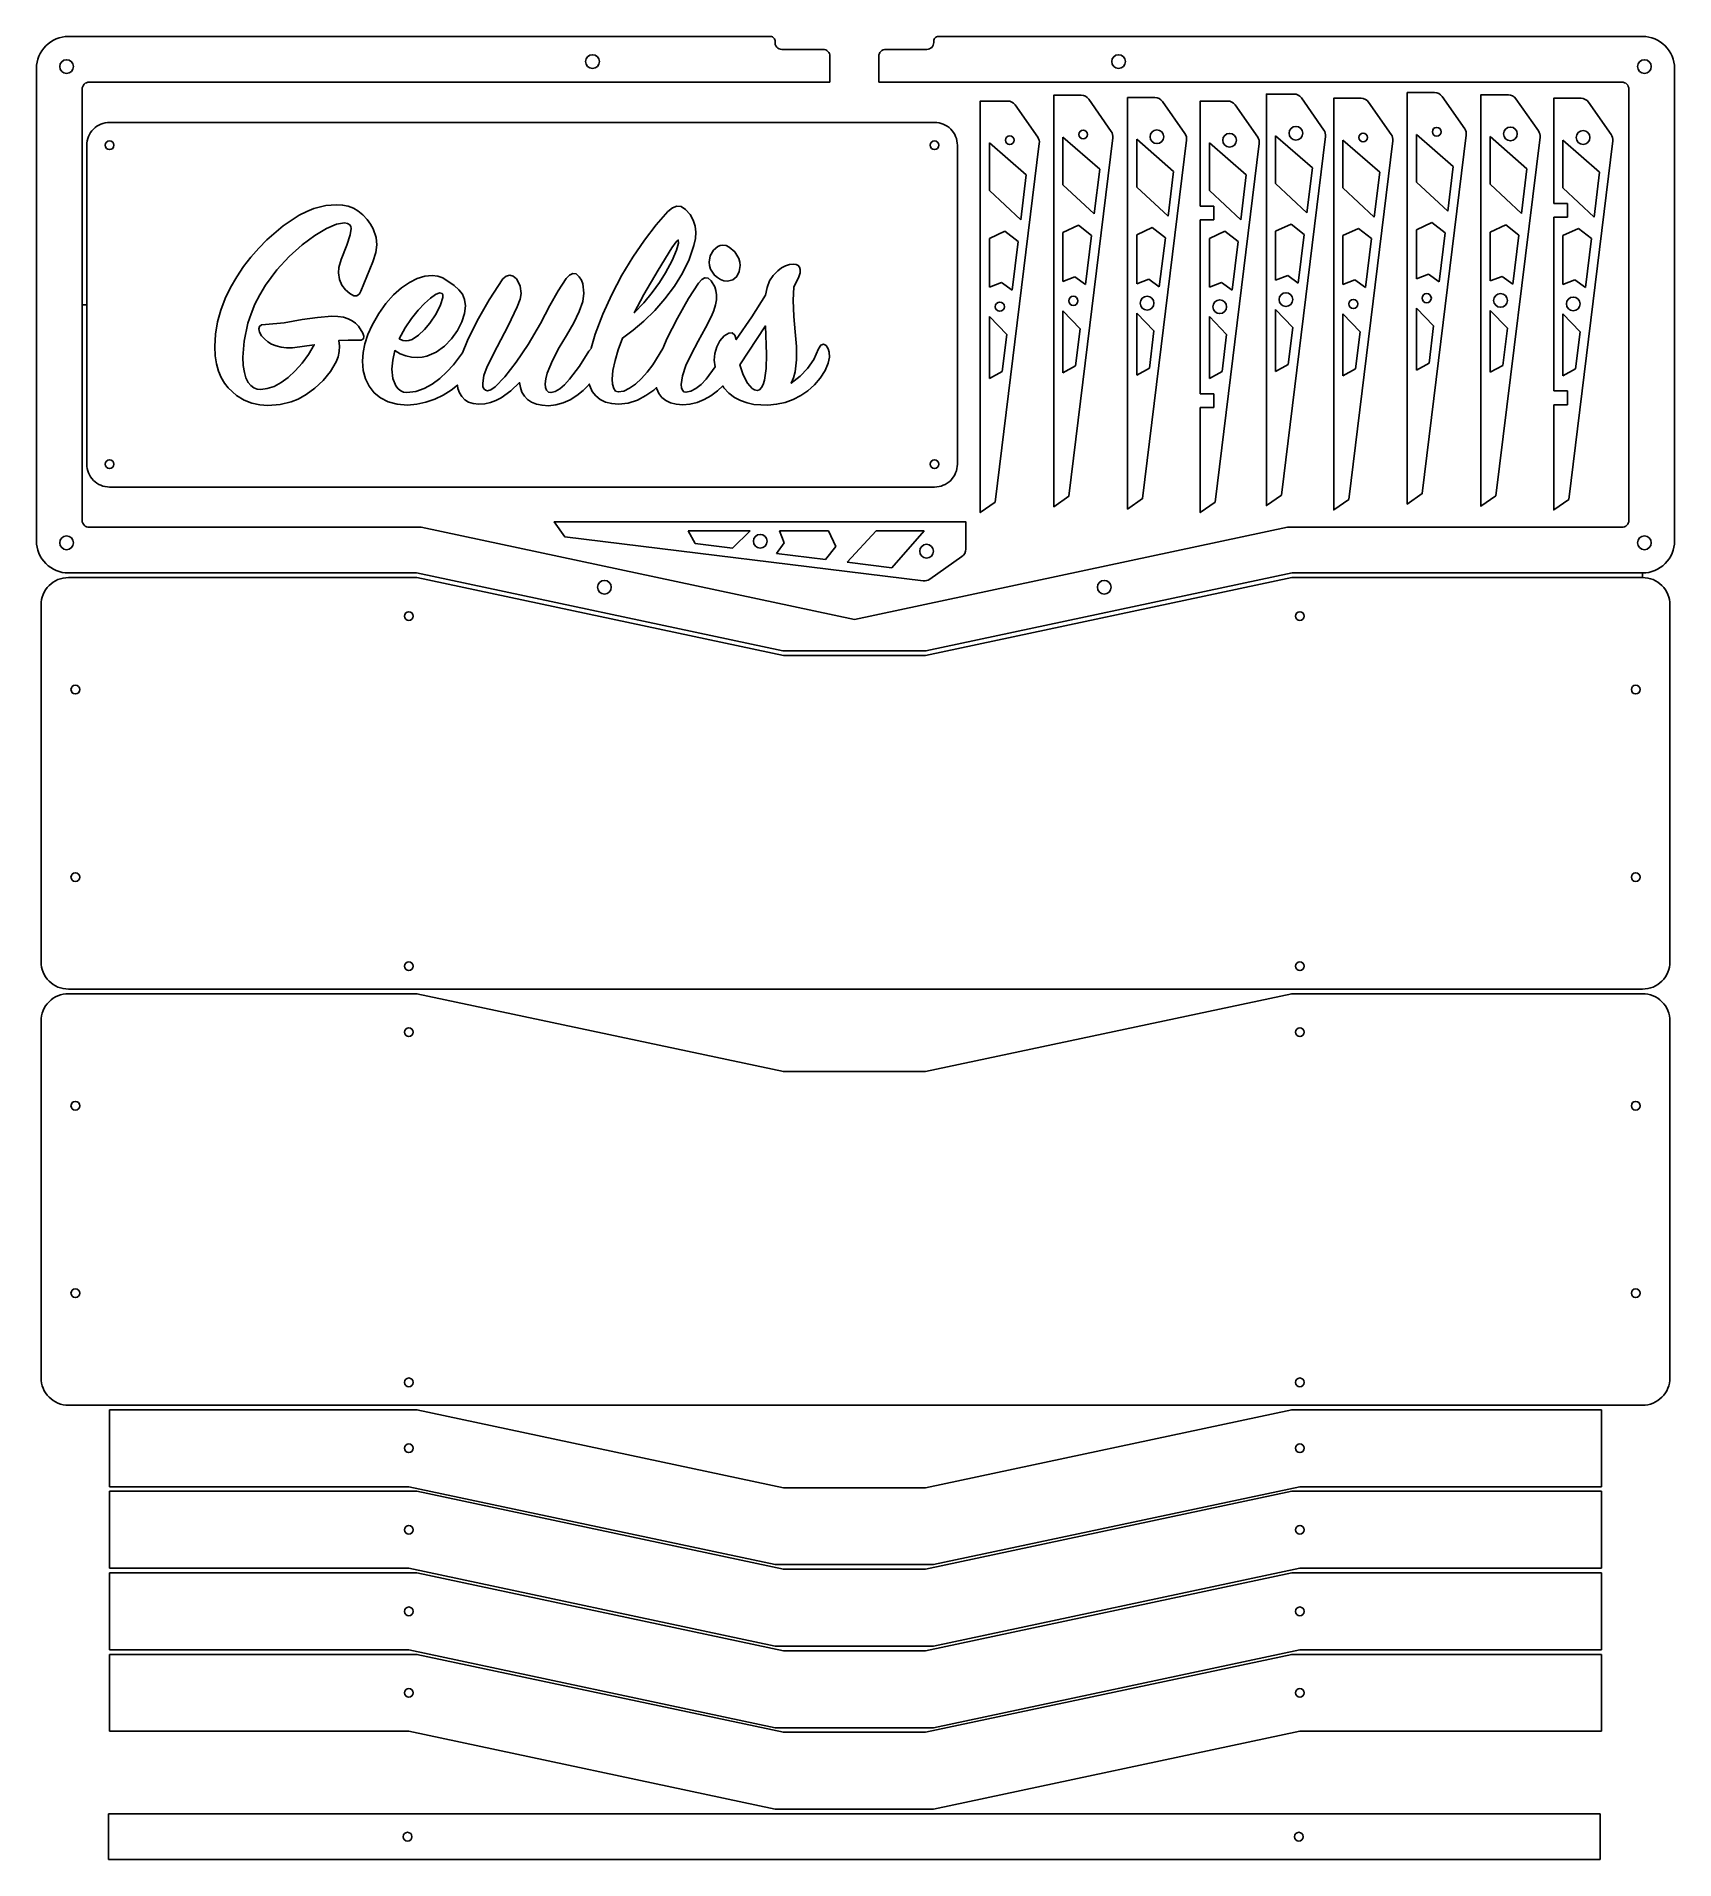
# Model space of a CAD drawing. Extents: x 5 to 363, y -95 to 304.
import ezdxf

# ---------------------------------------------------------------- set-up
doc = ezdxf.new("R2010")
doc.units = 0
doc.header["$MEASUREMENT"] = 0
doc.layers.get('0').update_dxf_attribs({"linetype": 'CONTINUOUS'})
doc.layers.add('LAYER_1', color=7, linetype='CONTINUOUS')

msp = doc.modelspace()

# ---------------------------------------------------------------- linework, layer by layer
for p, q in [((227.02, 291.21), (230.02, 291.21)), ((227.02, 291.21), (227.02, 281.21)), ((227.02, 291.21), (227.02, 268.21)), ((273.54, 291.47), (276.54, 291.47)), ((273.54, 291.47), (273.54, 281.47)), ((273.54, 291.47), (273.54, 268.47)), ((304.32, 291.81), (307.32, 291.81)), ((304.32, 291.81), (304.32, 281.81)), ((304.32, 291.81), (304.32, 268.81)), ((320.45, 291.31), (323.45, 291.31)), ((320.45, 291.31), (320.45, 281.31)), ((320.45, 291.31), (320.45, 268.31)), ((210.95, 289.94), (213.95, 289.94)), ((210.95, 289.94), (210.95, 279.94)), ((210.95, 289.94), (210.95, 266.94)), ((243.15, 290.71), (246.15, 290.71)), ((243.15, 290.71), (243.15, 280.71)), ((243.15, 290.71), (243.15, 267.71)), ((259.05, 289.94), (262.05, 289.94)), ((259.05, 289.94), (259.05, 279.94)), ((259.05, 289.94), (259.05, 266.94)), ((288.25, 290.54), (291.25, 290.54)), ((288.25, 290.54), (288.25, 280.54)), ((288.25, 290.54), (288.25, 267.54)), ((336.35, 290.54), (339.35, 290.54)), ((336.35, 290.54), (336.35, 280.54)), ((336.35, 290.54), (336.35, 267.54)), ((212.95, 280.8), (221, 273.78)), ((229.02, 282.07), (237.08, 275.05)), ((245.15, 281.57), (253.2, 274.55)), ((261.05, 280.8), (269.1, 273.78)), ((275.54, 282.33), (283.59, 275.31)), ((290.25, 281.39), (298.3, 274.37)), ((306.32, 282.66), (314.38, 275.64)), ((322.45, 282.17), (330.5, 275.15)), ((338.35, 281.39), (346.4, 274.37)), ((229.02, 271.63), (235.87, 265.25)), ((245.15, 271.13), (252, 264.76)), ((275.54, 271.89), (282.39, 265.52)), ((306.32, 272.22), (313.17, 265.85)), ((322.45, 271.73), (329.3, 265.35)), ((212.95, 270.35), (219.8, 263.98)), ((261.05, 270.35), (267.9, 263.98)), ((290.25, 270.95), (297.1, 264.58)), ((336.35, 267.54), (339.35, 267.54)), ((338.35, 270.95), (345.2, 264.58)), ((339.35, 267.54), (339.35, 264.54)), ((210.95, 225.94), (210.95, 263.94)), ((227.02, 227.21), (227.02, 265.21)), ((243.15, 226.71), (243.15, 264.71)), ((259.05, 266.94), (262.05, 266.94)), ((262.05, 263.94), (259.05, 263.94)), ((259.05, 225.94), (259.05, 263.94)), ((262.05, 266.94), (262.05, 263.94)), ((273.54, 227.47), (273.54, 265.47)), ((288.25, 226.54), (288.25, 264.54)), ((304.32, 227.81), (304.32, 265.81)), ((306.32, 261.78), (309.72, 263.36)), ((309.72, 263.36), (312.59, 261.12)), ((320.45, 227.31), (320.45, 265.31)), ((339.35, 264.54), (336.35, 264.54)), ((336.35, 226.54), (336.35, 264.54)), ((212.95, 259.91), (216.35, 261.49)), ((216.35, 261.49), (219.22, 259.25)), ((229.02, 261.18), (232.42, 262.77)), ((232.42, 262.77), (235.29, 260.52)), ((245.15, 260.69), (248.55, 262.27)), ((248.55, 262.27), (251.42, 260.03)), ((261.05, 259.91), (264.45, 261.49)), ((264.45, 261.49), (267.32, 259.25)), ((275.54, 261.45), (278.94, 263.03)), ((278.94, 263.03), (281.81, 260.79)), ((290.25, 260.51), (293.65, 262.09)), ((293.65, 262.09), (296.52, 259.85)), ((322.45, 261.28), (325.85, 262.87)), ((325.85, 262.87), (328.72, 260.62)), ((338.35, 260.51), (341.75, 262.09)), ((341.75, 262.09), (344.62, 259.85)), ((229.02, 250.49), (231.66, 251.5)), ((231.66, 251.5), (233.98, 249.82)), ((275.54, 250.75), (278.18, 251.77)), ((278.18, 251.77), (280.49, 250.08)), ((306.32, 251.08), (308.96, 252.1)), ((308.96, 252.1), (311.28, 250.42)), ((322.45, 250.59), (325.09, 251.6)), ((325.09, 251.6), (327.4, 249.92)), ((212.95, 249.22), (215.59, 250.23)), ((215.59, 250.23), (217.9, 248.55)), ((245.15, 249.99), (247.79, 251)), ((247.79, 251), (250.1, 249.32)), ((261.05, 249.22), (263.69, 250.23)), ((263.69, 250.23), (266, 248.55)), ((290.25, 249.81), (292.89, 250.83)), ((292.89, 250.83), (295.2, 249.15)), ((338.35, 249.81), (340.99, 250.83)), ((340.99, 250.83), (343.3, 249.15)), ((232.79, 240.16), (229.02, 244.06)), ((248.92, 239.66), (245.15, 243.57)), ((279.31, 240.43), (275.54, 244.33)), ((294.02, 239.49), (290.25, 243.39)), ((310.09, 240.76), (306.32, 244.66)), ((326.22, 240.26), (322.45, 244.16)), ((342.12, 239.49), (338.35, 243.39)), ((216.72, 238.89), (212.95, 242.79)), ((264.82, 238.89), (261.05, 242.79)), ((229.02, 230.52), (231.79, 232.03)), ((245.15, 230.02), (247.92, 231.54)), ((275.54, 230.78), (278.31, 232.3)), ((290.25, 229.84), (293.02, 231.36)), ((306.32, 231.11), (309.09, 232.63)), ((322.45, 230.62), (325.22, 232.13)), ((338.35, 229.84), (341.12, 231.36)), ((212.95, 229.25), (215.72, 230.76)), ((261.05, 229.25), (263.82, 230.76)), ((227.02, 201.21), (227.02, 224.21)), ((243.15, 200.71), (243.15, 223.71)), ((262.05, 225.94), (259.05, 225.94)), ((262.05, 222.94), (262.05, 225.94)), ((273.54, 201.47), (273.54, 224.47)), ((288.25, 200.54), (288.25, 223.54)), ((304.32, 201.81), (304.32, 224.81)), ((320.45, 201.31), (320.45, 224.31)), ((339.35, 226.54), (336.35, 226.54)), ((336.35, 200.54), (336.35, 223.54)), ((336.35, 223.54), (339.35, 223.54)), ((339.35, 223.54), (339.35, 226.54)), ((210.95, 199.94), (210.95, 222.94)), ((259.05, 199.94), (259.05, 222.94)), ((259.05, 222.94), (262.05, 222.94)), ((117.78, 197.93), (140.78, 197.93)), ((143.78, 197.93), (181.78, 197.93)), ((147.09, 195.93), (148.61, 193.17)), ((156.74, 192.17), (160.64, 195.93)), ((167.06, 195.93), (168.08, 193.3)), ((177.76, 195.93), (179.34, 192.54)), ((188.2, 195.93), (181.83, 189.09)), ((207.78, 197.93), (184.78, 197.93)), ((198.64, 195.93), (191.62, 187.88)), ((207.78, 197.93), (197.78, 197.93)), ((207.78, 197.93), (207.78, 194.93)), ((168.08, 193.3), (166.39, 190.98)), ((179.34, 192.54), (177.1, 189.67)), ((20.54, -13.1), (20.54, 3.73)), ((346.78, -13.1), (346.78, 3.73)), ((20.54, -30.93), (20.54, -14.1)), ((346.78, -30.93), (346.78, -14.1)), ((20.54, -48.76), (20.54, -31.93)), ((346.78, -48.76), (346.78, -31.93)), ((20.54, -66.59), (20.54, -49.76)), ((346.78, -66.59), (346.78, -49.76)), ((20.29, -84.63), (20.29, -94.63)), ((20.29, -94.63), (20.29, -84.63)), ((20.29, -84.63), (346.53, -84.63)), ((346.53, -84.63), (346.53, -94.63))]:
    msp.add_line(p, q)
at = {"linetype": 'Continuous'}
for p, q in [((14.54, 245.4), (15.54, 245.4)), ((355.78, 186.73), (355.78, 185.73)), ((361.78, 162.73), (361.78, 159.73)), ((361.78, 71.73), (361.78, 68.73))]:
    msp.add_line(p, q, dxfattribs=at)
for points in [[(164.56, 304.07), (16.04, 304.07), (11.54, 304.07, 0.414214), (4.54, 297.07), (4.54, 292.57), (4.54, 198.23), (4.54, 193.73, 0.414214), (11.54, 186.73), (16.04, 186.73), (87.63, 186.73), (167.78, 169.69), (183.41, 169.69), (199.04, 169.69), (279.19, 186.73), (351.28, 186.73), (355.78, 186.73, 0.414214), (362.78, 193.73), (362.78, 198.23), (362.78, 297.07, 0.414214), (355.78, 304.07), (202.26, 304.07)], [(178.06, 294.07), (178.06, 299.74, 0.414214), (176.56, 301.24), (167.56, 301.24, -0.453311), (166.07, 302.94, 0.453311), (165.08, 304.07), (164.56, 304.07)], [(202.26, 304.07), (201.76, 304.07, 0.414214), (200.76, 303.07), (200.76, 302.74, -0.414214), (199.26, 301.24), (190.26, 301.24, 0.414214), (188.76, 299.74), (188.76, 294.07)], [(188.76, 294.07), (351.28, 294.07, -0.414214), (352.78, 292.57), (352.78, 198.23, -0.414214), (351.28, 196.73), (278.14, 196.73), (183.41, 176.59), (88.68, 196.73), (16.04, 196.73, -0.414214), (14.54, 198.23), (14.54, 292.57, -0.414214), (16.04, 294.07), (178.06, 294.07)]]:
    msp.add_lwpolyline(points, format="xyb", dxfattribs=at)
for points in [[(239.59, 283.3), (234.65, 290.36, 0.244698), (233.01, 291.21), (227.02, 291.21), (227.02, 201.21), (230.31, 203.51), (239.93, 281.91, 0.185339)], [(286.1, 283.57), (281.16, 290.62, 0.244698), (279.52, 291.47), (273.54, 291.47), (273.54, 201.47), (276.82, 203.77), (286.45, 282.18, 0.185339)], [(316.89, 283.9), (311.95, 290.95, 0.244698), (310.31, 291.81), (304.32, 291.81), (304.32, 201.81), (307.61, 204.1), (317.23, 282.51, 0.185339)], [(333.01, 283.4), (328.07, 290.46, 0.244698), (326.43, 291.31), (320.45, 291.31), (320.45, 201.31), (323.73, 203.61), (333.36, 282.01, 0.185339)], [(223.51, 282.03), (218.57, 289.09, 0.244698), (216.93, 289.94), (210.95, 289.94), (210.95, 199.94), (214.23, 202.24), (223.86, 280.64, 0.185339)], [(255.71, 282.81), (250.77, 289.86, 0.244698), (249.13, 290.71), (243.15, 290.71), (243.15, 200.71), (246.43, 203.01), (256.06, 281.42, 0.185339)], [(300.81, 282.63), (295.87, 289.68, 0.244698), (294.23, 290.54), (288.25, 290.54), (288.25, 200.54), (291.53, 202.83), (301.16, 281.24, 0.185339)], [(199.88, 185.37), (206.93, 190.31, 0.244698), (207.78, 191.95), (207.78, 197.93), (117.78, 197.93), (120.08, 194.65), (198.49, 185.03, 0.185339)]]:
    msp.add_lwpolyline(points, format="xyb", close=True)
for points in [[(259.05, 222.94), (259.05, 199.94), (262.33, 202.24), (271.96, 280.64, 0.185339), (271.61, 282.03), (266.67, 289.09, 0.244698), (265.03, 289.94), (259.05, 289.94), (259.05, 266.94)], [(336.35, 223.54), (336.35, 200.54), (339.63, 202.83), (349.26, 281.24, 0.185339), (348.91, 282.63), (343.97, 289.68, 0.244698), (342.33, 290.54), (336.35, 290.54), (336.35, 267.54)]]:
    msp.add_lwpolyline(points, format="xyb")
for points in [[(20.54, 205.53), (200.94, 205.53, 0.414214), (205.94, 210.53), (205.94, 280.27, 0.414214), (200.94, 285.27), (20.54, 285.27, 0.414214), (15.54, 280.27), (15.54, 210.53, 0.414214)], [(5.54, 101.73, 0.414214), (11.54, 95.73), (355.78, 95.73, 0.414214), (361.78, 101.73), (361.78, 179.73, 0.414214), (355.78, 185.73), (351.28, 185.73), (279.08, 185.73), (198.93, 168.69), (183.41, 168.69), (167.88, 168.69), (87.73, 185.73), (11.54, 185.73, 0.414214), (5.54, 179.73)], [(5.54, 10.73, 0.414214), (11.54, 4.73), (355.78, 4.73, 0.414214), (361.78, 10.73), (361.78, 88.73, 0.414214), (355.78, 94.73), (351.28, 94.73), (279.08, 94.73), (198.93, 77.69), (183.41, 77.69), (167.88, 77.69), (87.73, 94.73), (11.54, 94.73, 0.414214), (5.54, 88.73)]]:
    msp.add_lwpolyline(points, format="xyb", close=True, dxfattribs=at)
for points in [[(212.95, 280.8), (212.95, 270.35)], [(229.02, 282.07), (229.02, 271.63)], [(245.15, 281.57), (245.15, 271.13)], [(261.05, 280.8), (261.05, 270.35)], [(275.54, 282.33), (275.54, 271.89)], [(290.25, 281.39), (290.25, 270.95)], [(306.32, 282.66), (306.32, 272.22)], [(322.45, 282.17), (322.45, 271.73)], [(338.35, 281.39), (338.35, 270.95)], [(282.39, 265.52), (283.59, 275.31)], [(313.17, 265.85), (314.38, 275.64)], [(329.3, 265.35), (330.5, 275.15)], [(219.8, 263.98), (221, 273.78)], [(235.87, 265.25), (237.08, 275.05)], [(252, 264.76), (253.2, 274.55)], [(267.9, 263.98), (269.1, 273.78)], [(297.1, 264.58), (298.3, 274.37)], [(345.2, 264.58), (346.4, 274.37)], [(259.05, 263.94), (259.05, 225.94)], [(336.35, 264.54), (336.35, 226.54)], [(212.95, 259.91), (212.95, 249.22)], [(217.9, 248.55), (219.22, 259.25)], [(229.02, 261.18), (229.02, 250.49)], [(233.98, 249.82), (235.29, 260.52)], [(245.15, 260.69), (245.15, 249.99)], [(250.1, 249.32), (251.42, 260.03)], [(261.05, 259.91), (261.05, 249.22)], [(266, 248.55), (267.32, 259.25)], [(275.54, 261.45), (275.54, 250.75)], [(280.49, 250.08), (281.81, 260.79)], [(290.25, 260.51), (290.25, 249.81)], [(295.2, 249.15), (296.52, 259.85)], [(306.32, 261.78), (306.32, 251.08)], [(311.28, 250.42), (312.59, 261.12)], [(322.45, 261.28), (322.45, 250.59)], [(327.4, 249.92), (328.72, 260.62)], [(338.35, 260.51), (338.35, 249.81)], [(343.3, 249.15), (344.62, 259.85)], [(229.02, 244.06), (229.02, 230.52)], [(229.02, 244.06), (229.02, 230.52)], [(245.15, 243.57), (245.15, 230.02)], [(245.15, 243.57), (245.15, 230.02)], [(275.54, 244.33), (275.54, 230.78)], [(275.54, 244.33), (275.54, 230.78)], [(290.25, 243.39), (290.25, 229.84)], [(290.25, 243.39), (290.25, 229.84)], [(306.32, 244.66), (306.32, 231.11)], [(306.32, 244.66), (306.32, 231.11)], [(322.45, 244.16), (322.45, 230.62)], [(322.45, 244.16), (322.45, 230.62)], [(338.35, 243.39), (338.35, 229.84)], [(338.35, 243.39), (338.35, 229.84)], [(212.95, 242.79), (212.95, 229.25)], [(212.95, 242.79), (212.95, 229.25)], [(231.79, 232.03), (232.79, 240.16)], [(231.79, 232.03), (232.79, 240.16)], [(247.92, 231.54), (248.92, 239.66)], [(247.92, 231.54), (248.92, 239.66)], [(261.05, 242.79), (261.05, 229.25)], [(261.05, 242.79), (261.05, 229.25)], [(278.31, 232.3), (279.31, 240.43)], [(278.31, 232.3), (279.31, 240.43)], [(293.02, 231.36), (294.02, 239.49)], [(293.02, 231.36), (294.02, 239.49)], [(309.09, 232.63), (310.09, 240.76)], [(309.09, 232.63), (310.09, 240.76)], [(325.22, 232.13), (326.22, 240.26)], [(325.22, 232.13), (326.22, 240.26)], [(341.12, 231.36), (342.12, 239.49)], [(341.12, 231.36), (342.12, 239.49)], [(215.72, 230.76), (216.72, 238.89)], [(215.72, 230.76), (216.72, 238.89)], [(263.82, 230.76), (264.82, 238.89)], [(263.82, 230.76), (264.82, 238.89)], [(160.64, 195.93), (147.09, 195.93)], [(160.64, 195.93), (147.09, 195.93)], [(177.76, 195.93), (167.06, 195.93)], [(198.64, 195.93), (188.2, 195.93)], [(148.61, 193.17), (156.74, 192.17)], [(148.61, 193.17), (156.74, 192.17)], [(166.39, 190.98), (177.1, 189.67)], [(181.83, 189.09), (191.62, 187.88)]]:
    msp.add_lwpolyline(points)
for points in [[(346.78, 3.73), (279.08, 3.73), (198.93, -13.31), (183.41, -13.31), (167.88, -13.31), (87.73, 3.73), (20.54, 3.73)], [(346.78, -13.1), (280.85, -13.1), (200.7, -30.14), (183.41, -30.14), (166.11, -30.14), (85.96, -13.1), (20.54, -13.1)], [(346.78, -14.1), (279.08, -14.1), (198.93, -31.14), (183.41, -31.14), (167.88, -31.14), (87.73, -14.1), (20.54, -14.1)], [(346.78, -30.93), (280.85, -30.93), (200.7, -47.97), (183.41, -47.97), (166.11, -47.97), (85.96, -30.93), (20.54, -30.93)], [(346.78, -31.93), (279.08, -31.93), (198.93, -48.97), (183.41, -48.97), (167.88, -48.97), (87.73, -31.93), (20.54, -31.93)], [(346.78, -48.76), (280.85, -48.76), (200.7, -65.8), (183.41, -65.8), (166.11, -65.8), (85.96, -48.76), (20.54, -48.76)], [(346.78, -49.76), (279.08, -49.76), (198.93, -66.8), (183.41, -66.8), (167.88, -66.8), (87.73, -49.76), (20.54, -49.76)], [(346.78, -66.59), (280.85, -66.59), (200.7, -83.63), (183.41, -83.63), (166.11, -83.63), (85.96, -66.59), (20.54, -66.59)], [(20.29, -94.63), (346.53, -94.63)]]:
    msp.add_lwpolyline(points, dxfattribs=at)
for centre, radius in [((126.14, 298.57), 1.5), ((241.18, 298.57), 1.5), ((11.14, 297.47), 1.5), ((356.18, 297.47), 1.5), ((20.54, 280.27), 0.95), ((200.94, 280.27), 0.95), ((20.54, 210.53), 0.95), ((200.94, 210.53), 0.95), ((11.14, 193.33), 1.5), ((356.18, 193.33), 1.5), ((128.74, 183.61), 1.5), ((238.07, 183.61), 1.5), ((280.85, 177.31), 0.95), ((13.04, 161.23), 0.95), ((354.28, 161.23), 0.95), ((13.04, 120.23), 0.95), ((354.28, 120.23), 0.95), ((85.96, 100.73), 0.95), ((280.85, 100.73), 0.95), ((280.85, 86.31), 0.95), ((13.04, 70.23), 0.95), ((354.28, 70.23), 0.95), ((13.04, 29.23), 0.95), ((354.28, 29.23), 0.95), ((85.96, 9.73), 0.95), ((280.85, 9.73), 0.95), ((280.85, -4.69), 0.95), ((280.85, -22.52), 0.95), ((280.85, -40.35), 0.95), ((280.85, -58.18), 0.95), ((85.71, -89.63), 0.95), ((280.6, -89.63), 0.95)]:
    msp.add_circle(centre, radius, dxfattribs=at)
for centre, radius in [((233.46, 282.64), 0.95), ((249.58, 282.14), 1.5), ((279.97, 282.9), 1.5), ((310.76, 283.24), 0.95), ((326.88, 282.74), 1.5), ((342.78, 281.97), 1.5), ((217.38, 281.37), 0.95), ((265.48, 281.37), 1.5), ((294.68, 281.97), 0.95), ((231.29, 246.24), 1), ((247.42, 245.74), 1.5), ((277.8, 246.51), 1.5), ((308.59, 246.84), 1), ((324.72, 246.34), 1.5), ((215.22, 244.97), 1), ((263.32, 244.97), 1.5), ((292.52, 245.57), 1), ((340.62, 245.57), 1.5), ((162.82, 193.67), 1.5), ((199.21, 191.5), 1.5), ((85.96, 177.31), 0.95), ((85.96, 86.31), 0.95), ((85.96, -4.69), 0.95), ((85.96, -22.52), 0.95), ((85.96, -40.35), 0.95), ((85.96, -58.18), 0.95)]:
    msp.add_circle(centre, radius)
at = {"layer": 'LAYER_1'}
for points in [[(74.98, 240.71), (74.34, 241.35), (73.58, 241.89), (72.68, 242.33), (71.65, 242.65), (70.47, 242.84), (69.14, 242.89), (65.99, 242.64), (62.63, 242.14), (58.71, 241.47), (54.62, 241.11), (53.78, 240.99), (53.31, 240.64), (53.16, 240.1), (53.32, 239.4), (53.78, 238.63), (54.38, 237.93), (55.11, 237.31), (55.97, 236.79), (56.94, 236.38), (58.03, 236.1), (59.22, 235.96), (60.51, 235.98), (65.3, 236.66), (64.03, 234.51), (62.63, 232.59), (61.14, 230.92), (59.6, 229.51), (58.05, 228.38), (56.5, 227.55), (55.01, 227.05), (53.6, 226.87), (52.8, 226.96), (52.06, 227.23), (51.4, 227.71), (50.82, 228.42), (50.35, 229.38), (50, 230.6), (49.77, 232.11), (49.69, 233.92), (49.95, 237.45), (50.8, 241.36), (51.47, 243.41), (52.32, 245.49), (53.37, 247.58), (54.62, 249.67), (57.1, 253.02), (59.82, 255.98), (62.63, 258.51), (65.4, 260.56), (67.96, 262.08), (70.19, 263), (71.93, 263.29), (72.57, 263.18), (73.04, 262.88), (73.26, 262.54), (73.34, 262.07), (73.12, 260.65), (72.39, 258.45), (71.19, 255.28), (70.68, 253.56), (70.57, 252.34), (70.78, 250.88), (71.32, 249.67), (72.11, 248.66), (73.04, 247.82), (73.93, 247.35), (74.63, 247.38), (75.16, 247.76), (75.5, 248.37), (78.11, 254.8), (78.78, 256.81), (79, 258.5), (78.81, 260.11), (78.14, 262.03), (77.59, 263.04), (76.86, 264.05), (75.94, 265.03), (74.82, 265.96), (73.85, 266.51), (72.72, 266.92), (71.48, 267.18), (70.16, 267.27), (67.85, 267.11), (65.17, 266.44), (63.65, 265.82), (62.02, 264.98), (58.52, 262.65), (54.92, 259.56), (53.15, 257.76), (51.45, 255.81), (49.83, 253.73), (48.34, 251.51), (46.99, 249.18), (45.82, 246.75), (44.87, 244.22), (44.14, 241.63), (43.69, 238.96), (43.53, 236.25), (43.63, 234.24), (43.92, 232.45), (44.36, 230.86), (44.95, 229.47), (45.66, 228.26), (46.48, 227.22), (48.32, 225.57), (49.95, 224.54), (51.64, 223.86), (53.39, 223.49), (55.17, 223.38), (57.83, 223.6), (60.24, 224.13), (61.74, 224.72), (63.53, 225.74), (65.43, 227.12), (67.26, 228.81), (68.87, 230.76), (70.09, 232.9), (70.49, 234.03), (70.73, 235.19), (70.79, 236.36), (70.64, 237.55), (72.74, 237.66), (74.48, 237.62), (75.57, 237.66), (76.07, 237.97), (76.13, 238.5), (75.92, 239.2), (75.92, 239.2)], [(144.91, 259.53), (144.91, 259.53), (144.44, 259.13), (143.49, 257.81), (140.53, 252.96), (137.4, 247.61), (135.26, 243.65), (137.35, 245.84), (139.19, 248.07), (140.78, 250.26), (142.1, 252.34), (143.58, 255.07), (144.53, 257.3), (144.97, 258.84)], [(151.65, 254.74), (151.65, 254.74), (151.9, 256.12), (152.57, 257.3), (153.53, 258.13), (154.08, 258.35), (154.66, 258.43), (155.37, 258.32), (156.06, 258.02), (157.26, 256.95), (158.11, 255.52), (158.34, 254.74), (158.43, 253.98), (158.24, 252.67), (157.7, 251.58), (156.84, 250.84), (155.69, 250.56), (154.89, 250.65), (154.13, 250.91), (153.45, 251.32), (152.85, 251.85), (151.97, 253.19), (151.73, 253.95)], [(93.42, 247.54), (93.42, 246.99), (92.93, 245.41), (91.93, 243.44), (90.57, 241.39), (89.41, 240), (88.07, 238.74), (86.68, 237.83), (86, 237.58), (85.36, 237.48), (84.64, 237.6), (83.86, 237.96), (85.16, 240.31), (86.56, 242.4), (88, 244.21), (89.39, 245.7), (90.68, 246.84), (91.8, 247.61), (92.67, 247.97), (93.24, 247.89), (93.24, 247.89)], [(162.15, 226.67), (162.15, 226.67), (162.65, 226.82), (163.08, 227.27), (163.43, 227.98), (163.72, 228.93), (164.09, 231.43), (164.21, 234.54), (164, 240.77), (158.39, 232.28), (159.11, 230.05), (160.01, 228.27), (161.04, 227.09), (161.59, 226.78)]]:
    msp.add_lwpolyline(points, close=True, dxfattribs=at)
msp.add_lwpolyline([(125.89, 235.91), (125.31, 235.22), (123.3, 231.99), (121.12, 229.09), (120.03, 227.91), (118.98, 226.99), (117.99, 226.4), (117.09, 226.19), (116.51, 226.31), (116.11, 226.68), (115.87, 227.28), (115.79, 228.1), (115.91, 229.19), (116.24, 230.43), (117.37, 233.17), (118.88, 236.02), (120.45, 238.65), (122.06, 241.45), (123.26, 243.92), (124.02, 246.08), (124.28, 247.96), (124.02, 249.94), (123.7, 250.77), (123.25, 251.52), (122.59, 252.13), (121.87, 252.24), (121.12, 251.88), (120.38, 251.11), (118.61, 248.46), (116.83, 245.2), (114.75, 241.31), (112.09, 236.73), (109.48, 232.84), (107, 229.61), (104.84, 227.41), (103.94, 226.81), (103.19, 226.6), (102.71, 226.71), (102.37, 227.04), (102.19, 227.54), (102.13, 228.21), (102.4, 229.89), (103.13, 231.87), (105.29, 236.2), (107.72, 240.8), (109.7, 244.94), (110.3, 246.61), (110.52, 247.89), (110.29, 249.49), (109.97, 250.29), (109.49, 251.04), (108.81, 251.64), (108.05, 251.86), (107.27, 251.67), (106.55, 251.04), (103.53, 246.46), (100.9, 241.86), (98.79, 237.58), (97.68, 234.85), (95.74, 232.25), (94.32, 230.69), (92.77, 229.25), (91.1, 228.01), (89.34, 227.05), (87.49, 226.41), (85.57, 226.19), (84.84, 226.28), (84.19, 226.57), (83.63, 227.02), (83.16, 227.63), (82.51, 229.25), (82.28, 231.32), (82.44, 233.29), (82.9, 235.36), (84.09, 234.69), (85.3, 234.22), (86.53, 233.95), (87.76, 233.86), (88.87, 233.94), (89.94, 234.17), (91.96, 235.04), (93.76, 236.35), (95.32, 237.96), (96.6, 239.77), (97.56, 241.65), (98.16, 243.49), (98.37, 245.15), (98.37, 245.15), (98.18, 246.52), (97.69, 247.68), (96.89, 248.66), (95.92, 249.57), (93.44, 251.25), (92.35, 251.67), (91.05, 251.79), (89.49, 251.62), (87.83, 251.11), (86.1, 250.26), (84.35, 249.07), (82.62, 247.54), (80.96, 245.67), (79.39, 243.46), (77.97, 240.91), (77.03, 238.87), (76.37, 236.87), (75.98, 234.92), (75.85, 233.03), (76.01, 231.05), (76.49, 229.22), (77.29, 227.58), (78.39, 226.16), (79.79, 225.01), (81.48, 224.15), (83.45, 223.62), (85.71, 223.45), (87.71, 223.62), (89.69, 224.06), (91.63, 224.74), (93.48, 225.64), (95.21, 226.73), (96.59, 227.83), (96.68, 227.09), (97.03, 226.15), (97.54, 225.32), (98.2, 224.63), (99.04, 224.11), (100.07, 223.77), (101.28, 223.65), (102.57, 223.75), (103.81, 224.03), (105.01, 224.46), (106.16, 225.04), (108.3, 226.54), (110.18, 228.38), (110.36, 227.28), (110.72, 226.29), (111.25, 225.42), (111.95, 224.69), (112.83, 224.1), (113.88, 223.67), (115.12, 223.4), (116.54, 223.31), (118.14, 223.47), (119.72, 223.92), (121.27, 224.62), (122.73, 225.55), (124.09, 226.65), (125.32, 227.9), (125.43, 228.06), (125.53, 227.67), (126.1, 226.45), (126.88, 225.44), (127.85, 224.66), (129.01, 224.1), (130.34, 223.77), (131.83, 223.65), (133.95, 223.9), (135.96, 224.56), (137.84, 225.54), (139.53, 226.72), (140.16, 227.27), (140.23, 226.98), (140.68, 225.99), (141.32, 225.14), (142.16, 224.46), (143.2, 223.95), (144.44, 223.63), (145.9, 223.52), (147.44, 223.65), (149, 224.03), (150.55, 224.65), (152.05, 225.49), (153.46, 226.54), (154.62, 227.66), (154.89, 227.25), (155.99, 226.06), (157.21, 225.12), (158.54, 224.42), (159.95, 223.92), (161.43, 223.61), (164.48, 223.45), (166.39, 223.64), (168.24, 224.05), (170.02, 224.68), (171.69, 225.53), (173.26, 226.59), (174.68, 227.87), (175.93, 229.35), (177.01, 231.05), (177.68, 232.59), (177.94, 233.95), (177.9, 235.04), (177.69, 235.77), (177.25, 236.46), (176.68, 236.77), (176.1, 236.59), (175.57, 235.77), (174.52, 233.45), (173.18, 231.47), (171.56, 229.75), (169.62, 228.24), (170.11, 229.44), (170.45, 230.73), (170.78, 233.38), (170.72, 236.28), (170.45, 239.44), (170.16, 242.82), (170.03, 246.38), (170.16, 249.26), (171.3, 251.51), (171.54, 252.37), (171.58, 253.07), (171.44, 253.6), (171.13, 253.97), (170.65, 254.19), (170.03, 254.26), (169.22, 254.17), (168.37, 253.9), (167.51, 253.45), (166.67, 252.82), (165.63, 251.78), (164.85, 250.59), (164.31, 249.17), (164, 247.48), (160.96, 242.72), (157.57, 237.76), (157.27, 238.74), (156.7, 239.22), (155.92, 239.17), (154.96, 238.58), (153.99, 237.48), (153.3, 236.19), (152.9, 234.76), (152.77, 233.24), (152.77, 233.24), (152.96, 231.79), (151.03, 229.13), (149.89, 227.95), (148.76, 227.05), (147.64, 226.46), (146.58, 226.26), (146.11, 226.37), (145.79, 226.7), (145.61, 227.24), (145.56, 227.97), (145.8, 229.84), (146.52, 232.08), (147.7, 234.51), (149.27, 237.41), (150.87, 240.35), (152.13, 242.89), (152.69, 244.15), (153.05, 245.35), (153.23, 246.48), (153.25, 247.53), (153.12, 248.48), (152.87, 249.32), (152.06, 250.63), (151.4, 251.18), (150.74, 251.29), (150.06, 250.95), (149.32, 250.15), (147.15, 246.78), (144.7, 242.46), (142.41, 237.92), (141.59, 235.97), (141.49, 235.84), (139.31, 232.27), (138.1, 230.66), (136.83, 229.23), (135.54, 228.04), (134.25, 227.12), (132.98, 226.53), (131.76, 226.32), (131.19, 226.53), (130.78, 227.11), (130.54, 228), (130.46, 229.13), (130.62, 231.05), (131.08, 233.2), (131.79, 235.56), (132.72, 238.1), (135.04, 239.8), (137.4, 241.82), (139.75, 244.14), (141.99, 246.69), (144.05, 249.44), (145.84, 252.33), (147.3, 255.32), (148.33, 258.36), (148.67, 259.88), (148.74, 261.24), (148.74, 261.24), (148.6, 262.59), (148.18, 263.92), (147.47, 265.16), (146.48, 266.24), (145.52, 266.87), (144.57, 266.95), (143.61, 266.56), (142.65, 265.76), (140.1, 262.86), (137.52, 259.53), (134.99, 255.82), (132.58, 251.84), (130.35, 247.65), (128.39, 243.34), (126.76, 238.99), (125.88, 235.89)], dxfattribs=at)

doc.saveas('drawing.dxf')
